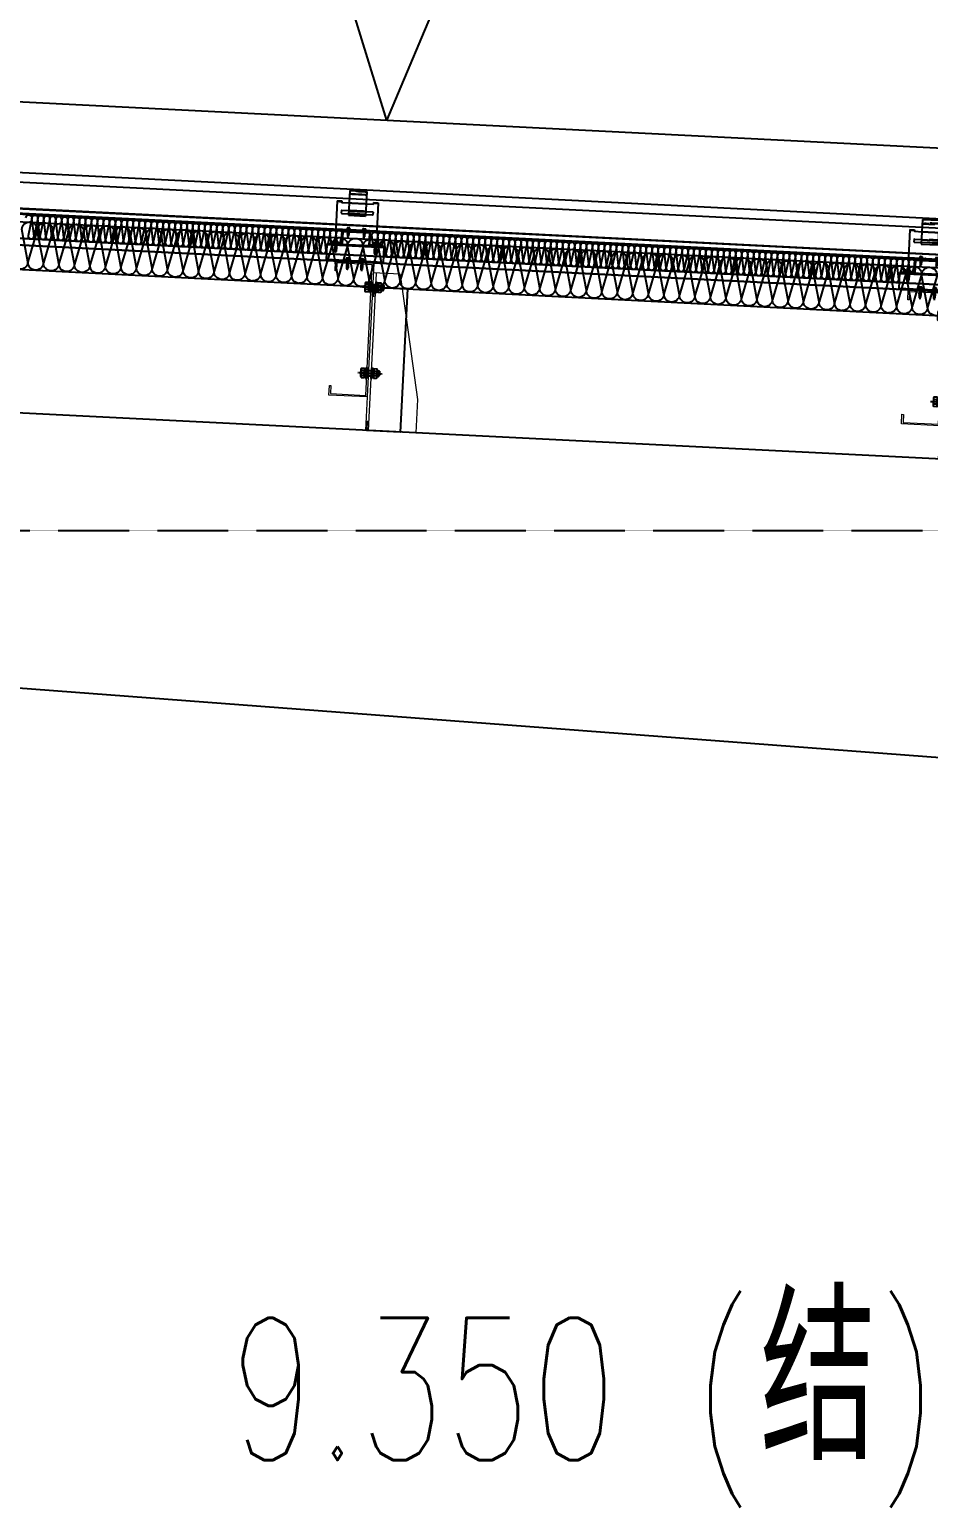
# Model space of a CAD drawing. Extents: x 220580 to 2027826, y -309201 to 71987.
# Drawn here: x 317260 to 319141, y -214373 to -211280 of the extents above; entities that cross this region are included whole.
import ezdxf

# ---------------------------------------------------------------- set-up
doc = ezdxf.new("R2010")
doc.units = 0
for name, pattern in [('__DASH', [0.35, 0.25, -0.1]), ('CENTER', [2, 1.25, -0.25, 0.25, -0.25]), ('CONTINUOUS0', [0]), ('CONTINUOUS1', [0]), ('DASH', [0.35, 0.25, -0.1]), ('DOTE', [2.42, 2, -0.2, 0.02, -0.2])]:
    doc.linetypes.add(name, pattern=pattern)
for name, color, linetype in [('003_THICK', 7, 'CONTINUOUS1'), ('004_THIN', 6, 'CONTINUOUS0'), ('A-AXIS-DOTE', 14, 'DOTE'), ('A-AXIS-DP', 126, 'Continuous'), ('A-HATCH-2', 251, 'Continuous'), ('A-LIN-V', 9, 'Continuous'), ('AS-COLN', 6, 'Continuous'), ('BWM', 8, 'Continuous'), ('C18', 4, 'CENTER'), ('DIM', 173, 'Continuous'), ('pj', 4, 'Continuous'), ('PUB_TEXT', 7, 'Continuous'), ('SEAMLOK75 - SHEET', 6, 'Continuous'), ('ZX', 240, 'CENTER'), ('紧固件', 40, 'Continuous')]:
    doc.layers.add(name, color=color, linetype=linetype)
doc.layers.add('S-dim', color=81, linetype='Continuous', lineweight=0)
doc.layers.add('粗', color=7, linetype='Continuous', lineweight=50)
doc.styles.add('_TCH_DIM', font='SIMPLEX', dxfattribs={"bigfont": 'GBCBIG'})

# ---------------------------------------------------------------- blocks, each defined once
blk = doc.blocks.new('CURVEPATTERNLIB$SYSLIB$岩棉板')
at = {"color": 0}
for p, q in [((0, -17), (12, -67)), ((12, -67), (24, -17))]:
    blk.add_line(p, q, dxfattribs=at)
for centre, start, end in [((12, -17), 0, 180), ((0, -67), 270, 0), ((24, -67), 180, 270)]:
    blk.add_arc(centre, 12, start, end, dxfattribs=at)
blk = doc.blocks.new('G$C845E5159')
at = {"layer": 'A-LIN-V', "color": 2}
for p, q in [((16200, 700), (8250, 1100)), ((16200, 0), (8250, 600))]:
    blk.add_line(p, q, dxfattribs=at)
at = {"layer": 'A-LIN-V'}
blk.add_lwpolyline([(12031.9, 1190.1), (12032.9, 1210), (12102.8, 1206.5), (12087.7, 906.9), (12017.8, 910.4), (12018.8, 930.4)], dxfattribs=at)
at = {"layer": 'AS-COLN'}
for p, q in [((8250, 1500.5), (16098.9, 1105.6)), ((8250, 1400.4), (16099.9, 1005.4))]:
    blk.add_line(p, q, dxfattribs=at)
at = {"layer": 'A-HATCH-2', "xscale": -1.354458951392196, "yscale": 1.351351351351351, "zscale": 1.351351351351351, "rotation": 357.1196224471509}
for p in [(11329.3, 1352.6), (11361.8, 1350.9), (11394.3, 1349.3), (11426.7, 1347.7), (11459.2, 1346), (11491.7, 1344.4), (11524.1, 1342.8), (11556.6, 1341.1), (11589.1, 1339.5), (11621.5, 1337.9), (11654, 1336.2), (11686.5, 1334.6), (11718.9, 1333), (11751.4, 1331.3), (11783.9, 1329.7), (11816.3, 1328.1), (11848.8, 1326.4), (11881.3, 1324.8), (11913.7, 1323.2), (11946.2, 1321.5), (11978.7, 1319.9), (12011.1, 1318.3), (12043.6, 1316.6), (12076.1, 1315), (12108.5, 1313.4), (12141, 1311.7), (12173.5, 1310.1), (12205.9, 1308.5), (12238.4, 1306.8), (12270.9, 1305.2), (12303.3, 1303.6), (12335.8, 1301.9), (12368.3, 1300.3), (12400.7, 1298.7), (12433.2, 1297), (12465.7, 1295.4), (12498.1, 1293.8), (12530.6, 1292.1), (12563.1, 1290.5), (12595.5, 1288.9), (12628, 1287.2), (12660.5, 1285.6), (12692.9, 1284), (12725.4, 1282.3), (12757.8, 1280.7), (12790.3, 1279.1), (12822.8, 1277.4), (12855.2, 1275.8), (12887.7, 1274.2), (12920.2, 1272.5), (12952.6, 1270.9), (12985.1, 1269.3), (13017.6, 1267.6), (13050, 1266), (13082.5, 1264.4), (13115, 1262.7), (13147.4, 1261.1), (13179.9, 1259.5), (13212.4, 1257.8)]:
    blk.add_blockref('CURVEPATTERNLIB$SYSLIB$岩棉板', p, dxfattribs=at)
blk = doc.blocks.new('1231534634654')
at = {"layer": 'A-LIN-V'}
for points in [[(-1775094.8, 580710.3), (-1775448, 581857.1)], [(-1775094.8, 580710.3), (-1774628.2, 581815.9)], [(-1777491.8, 580830.9), (-1772697.8, 580589.7)]]:
    blk.add_lwpolyline(points, dxfattribs=at)
at = {"layer": 'A-LIN-V', "linetype": 'DASH'}
for start, end in [(107.1196, 177.1196), (357.1196, 67.1196)]:
    blk.add_arc((-1775094.8, 580710.3), 1200, start, end, dxfattribs=at)
blk = doc.blocks.new('42432')
at = {"layer": 'A-LIN-V', "xscale": -1, "rotation": 354.2392448943365}
blk.add_blockref('1231534634654', (-3515469.6, 181213.9), dxfattribs=at)
blk = doc.blocks.new('20250821141233')
at = {"layer": 'A-AXIS-DOTE', "linetype": '__DASH', "ltscale": 2}
blk.add_line((110280.4, 11700), (-5335.3, 11700), dxfattribs=at)
blk = doc.blocks.new('34t65')
at = {"color": 2, "ltscale": 50}
for p, q in [((1430037, 238183.4), (1430157, 238183.4)), ((1430037, 238148.4), (1430037, 238183.4)), ((1430037, 238180.9), (1430157, 238180.9)), ((1430157, 238183.4), (1430157, 238148.4)), ((1430157, 238150.9), (1430037, 238150.9)), ((1430157, 238148.4), (1430037, 238148.4))]:
    blk.add_line(p, q, dxfattribs=at)
blk = doc.blocks.new('*U1984')
at = {"layer": 'pj'}
for p, q in [((-4.4, 0.5), (-4.4, 0)), ((4.4, 0), (-4.4, 0)), ((-4.1, 0.8), (-3.1, 1)), ((4.1, 0.8), (-4.1, 0.8)), ((-3.1, 3.9), (-3.1, 1)), ((3.1, 1), (-3.1, 1)), ((2.3, 4.2), (-2.3, 4.2)), ((-2, 0.8), (-1.5, 1)), ((-1.5, 3.9), (-1.5, 1)), ((-1.5, 0), (-1.5, -1.6)), ((1.5, 3.9), (1.5, 1)), ((2.2, 0.8), (1.5, 1)), ((1.5, 0), (1.5, -1.1)), ((3.1, 3.9), (3.1, 1)), ((4.1, 0.8), (3.1, 1)), ((4.4, 0.5), (4.4, 0)), ((-2.1, -1.9), (2.1, -1.4)), ((-2.1, -1.9), (-1.5, -1.6)), ((-2.1, -1.9), (-1.5, -2.2)), ((-2.1, -3.3), (2.1, -2.8)), ((-2.1, -3.3), (-1.5, -3)), ((-2.1, -3.3), (-1.5, -3.6)), ((-2.1, -4.7), (2.1, -4.2)), ((-2.1, -4.7), (-1.5, -4.4)), ((-2.1, -4.7), (-1.5, -5)), ((-2.1, -6.1), (2.1, -5.6)), ((-2.1, -6.1), (-1.5, -5.8)), ((-2.1, -6.1), (-1.5, -6.4)), ((-2.1, -7.5), (2.1, -7)), ((-2.1, -7.5), (-1.5, -7.2)), ((-2.1, -7.5), (-1.5, -7.8)), ((-2.1, -8.9), (2.1, -8.4)), ((-2.1, -8.9), (-1.5, -8.6)), ((-2.1, -8.9), (-1.5, -9.2)), ((-2.1, -10.3), (2.1, -9.8)), ((-2.1, -10.3), (-1.5, -10)), ((-2.1, -10.3), (-1.5, -10.6)), ((-2.1, -11.7), (2.1, -11.2)), ((-2.1, -11.7), (-1.5, -11.4)), ((-2.1, -11.7), (-1.5, -12)), ((-2.1, -13.1), (-1.5, -12.8)), ((-2.1, -13.1), (-1.1, -13)), ((-2.1, -13.1), (-1.5, -13.4)), ((-1.5, -1.6), (1.5, -1.1)), ((-1.5, -2.2), (1.5, -1.7)), ((-1.5, -2.2), (-1.5, -3)), ((-1.5, -3), (1.5, -2.5)), ((-1.5, -3.6), (1.5, -3.1)), ((-1.5, -3.6), (-1.5, -4.4)), ((-1.5, -4.4), (1.5, -3.9)), ((-1.5, -5), (1.5, -4.5)), ((-1.5, -5), (-1.5, -5.8)), ((-1.5, -5.8), (1.5, -5.3)), ((-1.5, -6.4), (1.5, -5.9)), ((-1.5, -6.4), (-1.5, -7.2)), ((-1.5, -7.2), (1.5, -6.7)), ((-1.5, -7.8), (1.5, -7.3)), ((-1.5, -7.8), (-1.5, -8.6)), ((-1.5, -8.6), (1.5, -8.1)), ((-1.5, -9.2), (1.5, -8.7)), ((-1.5, -9.2), (-1.5, -10)), ((-1.5, -10), (1.5, -9.5)), ((-1.5, -10.6), (1.5, -10.1)), ((-1.5, -10.6), (-1.5, -11.4)), ((-1.5, -11.4), (1.5, -10.9)), ((-1.5, -12), (1.5, -11.5)), ((-1.5, -12), (-1.5, -12.8)), ((-1.5, -12.8), (-1, -12.7)), ((-1.5, -13.4), (-1.5, -17.2)), ((-1.5, -13.4), (-1.3, -13.4)), ((0, -18.6), (-1.5, -17.2)), ((0, -18.6), (1.5, -17.2)), ((0.6, -12.4), (1.5, -12.3)), ((0.7, -12.8), (2.1, -12.6)), ((0.7, -13), (1.5, -12.9)), ((0.7, -13.8), (1.5, -13.7)), ((0.7, -14.2), (2.1, -14)), ((0.7, -14.4), (1.5, -14.3)), ((1.5, -0.3), (1.5, -1.1)), ((2.1, -1.4), (1.5, -1.1)), ((2.1, -1.4), (1.5, -1.7)), ((1.5, -1.7), (1.5, -2.5)), ((2.1, -2.8), (1.5, -2.5)), ((2.1, -2.8), (1.5, -3.1)), ((1.5, -3.1), (1.5, -3.9)), ((2.1, -4.2), (1.5, -3.9)), ((2.1, -4.2), (1.5, -4.5)), ((1.5, -4.5), (1.5, -5.3)), ((2.1, -5.6), (1.5, -5.3)), ((2.1, -5.6), (1.5, -5.9)), ((1.5, -5.9), (1.5, -6.7)), ((2.1, -7), (1.5, -6.7)), ((2.1, -7), (1.5, -7.3)), ((1.5, -7.3), (1.5, -8.1)), ((2.1, -8.4), (1.5, -8.1)), ((2.1, -8.4), (1.5, -8.7)), ((1.5, -8.7), (1.5, -9.5)), ((2.1, -9.8), (1.5, -9.5)), ((2.1, -9.8), (1.5, -10.1)), ((1.5, -10.1), (1.5, -10.9)), ((2.1, -11.2), (1.5, -10.9)), ((2.1, -11.2), (1.5, -11.5)), ((1.5, -11.5), (1.5, -12.3)), ((2.1, -12.6), (1.5, -12.3)), ((2.1, -12.6), (1.5, -12.9)), ((1.5, -12.9), (1.5, -13.7)), ((2.1, -14), (1.5, -13.7)), ((2.1, -14), (1.5, -14.3)), ((1.5, -14.3), (1.5, -17.2))]:
    blk.add_line(p, q, dxfattribs=at)
blk.add_lwpolyline([(0, -18.6), (0.7, -14.4), (0.7, -12.7, 0.417657), (0.4, -12.4, 0.097062), (-1, -12.7), (-1.5, -13.8)], format="xyb", dxfattribs=at)
for centre, radius, start, end in [((-4.1, 0.5), 0.3, 90, 180), ((-2.3, 3.3), 0.951, 35.4009, 144.5991), ((0, 1), 3.2, 61.0594, 118.9406), ((2.3, 3.3), 0.951, 35.4009, 144.5991), ((4.1, 0.5), 0.3, 0, 90)]:
    blk.add_arc(centre, radius, start, end, dxfattribs=at)
at = {"layer": 'ZX', "ltscale": 0.2}
blk.add_line((0, 4.9), (0, -21), dxfattribs=at)
blk = doc.blocks.new('A$C2F3B4A73')
at = {"layer": '粗', "lineweight": -2}
for p, q in [((25.2, 101.1), (60.4, 101.1)), ((25.2, 101.1), (25.2, 49.6)), ((60.4, 101.1), (60.4, 49.6)), ((0, 78.7), (9.6, 78.7)), ((0, 78.7), (0, 19.8)), ((9.6, 78.7), (9.6, 76.3)), ((10.4, 75.5), (25.2, 75.5)), ((60.4, 75.5), (75.2, 75.5)), ((76, 78.7), (85.6, 78.7)), ((76, 78.7), (76, 76.3)), ((85.6, 78.7), (85.6, 19.8)), ((9.6, 58.4), (9.6, 53.6)), ((10.4, 59.2), (25.2, 59.2)), ((10.4, 52.8), (25.2, 52.8)), ((25.2, 58.4), (60.4, 58.4)), ((25.2, 53.6), (60.4, 53.6)), ((25.2, 49.6), (60.4, 49.6)), ((60.4, 59.2), (75.2, 59.2)), ((60.4, 52.8), (75.2, 52.8)), ((76, 58.4), (76, 53.6)), ((0, 19.8), (85.6, 19.8)), ((0, 18.8), (0, 19.8)), ((0, 18.8), (85.6, 18.8)), ((14.4, 19.8), (14.4, 18.8)), ((71.2, 19.8), (71.2, 18.8)), ((85.6, 19.8), (85.6, 18.8))]:
    blk.add_line(p, q, dxfattribs=at)
at = {"layer": '粗', "linetype": 'DASH', "lineweight": -2}
for p, q in [((25.2, 100.6), (60.4, 100.6)), ((25.2, 94.7), (60.4, 94.7)), ((0, 77.7), (9.6, 77.7)), ((25.2, 92.3), (60.4, 92.3)), ((25.2, 75.5), (60.4, 75.5)), ((76, 77.7), (85.6, 77.7)), ((25.2, 60), (60.4, 60)), ((25.2, 59.2), (60.4, 59.2)), ((25.2, 52.8), (60.4, 52.8)), ((25.2, 52), (60.4, 52)), ((16, 19.8), (16, 18.8)), ((21.6, 19.8), (21.6, 18.8)), ((29.6, 19.8), (29.6, 18.8)), ((35.2, 19.8), (35.2, 18.8)), ((50.4, 19.8), (50.4, 18.8)), ((56, 19.8), (56, 18.8)), ((64, 19.8), (64, 18.8)), ((69.6, 19.8), (69.6, 18.8))]:
    blk.add_line(p, q, dxfattribs=at)
at = {"layer": '粗', "lineweight": -2}
for centre, start, end in [((10.4, 76.3), 180, 270), ((75.2, 76.3), 270, 0), ((10.4, 58.4), 90, 180), ((10.4, 53.6), 180, 270), ((75.2, 58.4), 0, 90), ((75.2, 53.6), 270, 0)]:
    blk.add_arc(centre, 0.8, start, end, dxfattribs=at)
at = {"layer": '紧固件', "color": 2, "yscale": 0.8, "zscale": 0.8}
for p, xscale in [((26.1, 19.8), 0.8), ((59.5, 19.8), -0.8)]:
    blk.add_blockref('*U1984', p, dxfattribs=dict(at, xscale=xscale))
blk = doc.blocks.new('A$C51791418')
blk.add_blockref('A$C2F3B4A73', (-42.8, -15.8))
blk = doc.blocks.new('*U1987')
at = {"layer": '003_THICK', "color": 2}
for points in [[(-11, 13.1, 0.611769), (-11, 6.5, 0.611769)], [(-11, 6.5, 0.305859), (-11, -6.5, 0.305859)], [(31.2, 6.5, 0.61177), (31.2, 13.1, 0.61177)], [(31.2, -6.5, 0.305858), (31.2, 6.5, 0.305858)], [(-11, -6.5, 0.611769), (-11, -13.1, 0.611769)], [(31.2, -13.1, 0.61177), (31.2, -6.5, 0.61177)]]:
    blk.add_lwpolyline(points, format="xyb", dxfattribs=at)
for points in [[(-13, 9.8), (-13, -9.8)], [(-11, 13.1), (-3, 13.1)], [(-11, 6.5), (-3, 6.5)], [(-3.6, 8), (-3.6, -8)], [(-3, 13.1), (-3, -13.1)], [(-3, 12.1), (1.1, 12.1)], [(-3, 0), (1.1, 4.1)], [(-3, -4.1), (1.1, 0)], [(1.1, 15), (4.1, 15)], [(1.1, 15), (1.1, -15)], [(4.1, 15), (4.1, -15)], [(4.1, 8), (16.1, 8)], [(16.1, 15), (16.1, -15)], [(16.1, 15), (19.1, 15)], [(19.1, 15), (19.1, -15)], [(19.1, 12.1), (23.2, 12.1)], [(19.1, 0), (23.2, 4.1)], [(23.2, 13.1), (23.2, -13.1)], [(23.2, 13.1), (31.2, 13.1)], [(23.2, 6.5), (31.2, 6.5)], [(33.2, 9.8), (33.2, -9.8)], [(33.2, 8), (37.5, 8)], [(37.5, 8), (37.5, -8)], [(37.5, 8), (39, 6.5)], [(39, 6.5), (39, -6.5)], [(-11, -6.5), (-3, -6.5)], [(-11, -13.1), (-3, -13.1)], [(-3, -12.1), (1.1, -12.1)], [(1.1, -15), (4.1, -15)], [(4.1, -8), (16.1, -8)], [(16.1, -15), (19.1, -15)], [(19.1, -4.1), (23.2, 0)], [(19.1, -12.1), (23.2, -12.1)], [(23.2, -6.5), (31.2, -6.5)], [(23.2, -13.1), (31.2, -13.1)], [(33.2, -8), (37.5, -8)], [(37.5, -8), (39, -6.5)]]:
    blk.add_lwpolyline(points, dxfattribs=at)
at = {"layer": '004_THIN', "color": 2}
for points in [[(-3.6, 6.5), (16.1, 6.5)], [(33.2, 6.5), (39, 6.5)], [(-3.6, -6.5), (16.1, -6.5)], [(33.2, -6.5), (39, -6.5)]]:
    blk.add_lwpolyline(points, dxfattribs=at)
at = {"layer": 'C18', "color": 1, "ltscale": 0.6}
blk.add_lwpolyline([(-21, 0), (47, 0)], dxfattribs=at)
blk = doc.blocks.new('1112')
at = {"color": 2}
blk.add_lwpolyline([(1432456, 238570.9), (1432478.5, 238570.9), (1432478.5, 238598.4), (1432538.5, 238598.4), (1432538.5, 238570.9), (1432561, 238570.9), (1432561, 238568.4), (1432536, 238568.4), (1432536, 238595.9), (1432481, 238595.9), (1432481, 238568.4), (1432456, 238568.4)], close=True, dxfattribs=at)
at = {"layer": 'S-dim', "ltscale": 10}
for p, q in [((1432412.5, 238512.7), (1432468.5, 238512.7)), ((1432412.5, 238511.6), (1432362.5, 238252.3)), ((1432462.5, 238511.6), (1432462.5, 238182.3)), ((1432362.5, 238252.3), (1432362.5, 238182.3)), ((1432468.5, 238252.3), (1432468.5, 238182.3)), ((1432362.5, 238182.3), (1432468.5, 238182.3))]:
    blk.add_line(p, q, dxfattribs=at)
at = {"layer": 'S-dim', "color": 6, "ltscale": 10}
blk.add_lwpolyline([(1432548.5, 238512.3), (1432548.5, 238532.3), (1432468.5, 238532.3), (1432468.5, 238252.3), (1432548.5, 238252.3), (1432548.5, 238272.3), (1432545.5, 238272.3), (1432545.5, 238255.3), (1432471.5, 238255.3), (1432471.5, 238529.3), (1432545.5, 238529.3), (1432545.5, 238512.3)], close=True, dxfattribs=at)
blk.add_blockref('34t65', (2411.5, 385))
at = {"xscale": -0.7500000000000001, "yscale": 0.7500000000000001, "zscale": 0.7500000000000001, "rotation": 359.9999999722328}
for p in [(1432474.6, 238482.3), (1432474.6, 238302.3)]:
    blk.add_blockref('*U1987', p, dxfattribs=at)
at = {"layer": 'SEAMLOK75 - SHEET', "xscale": -1}
blk.add_blockref('A$C51791418', (1432508.5, 238596.4), dxfattribs=at)
at = {"layer": '紧固件', "xscale": -1.023999999801318, "yscale": 1.023999999801318, "zscale": 1.023999999801318}
for p in [(1432467.3, 238570.9), (1432549.8, 238570.9, 0), (1432493.5, 238535.9), (1432523.5, 238535.9)]:
    blk.add_blockref('*U1984', p, dxfattribs=at)
blk = doc.blocks.new('3e34t5')
at = {"rotation": 2.880377552740777}
for p in [(-168977, -57949.4), (-170175.5, -58009.7)]:
    blk.add_blockref('1112', p, dxfattribs=at)
blk = doc.blocks.new('wm')
at = {"color": 1, "ltscale": 50}
for p, q in [((1253656.3, 252531.4), (1245914.8, 252141.9)), ((1253656.3, 252529.9), (1245914.8, 252140.4))]:
    blk.add_line(p, q, dxfattribs=at)
at = {"color": 4, "ltscale": 50}
for p, q in [((1245914.8, 252089.2), (1253656.3, 252478.7, 0)), ((1245914.8, 252088.4), (1253656.3, 252477.9, 0)), ((1245914.8, 252075), (1253656.3, 252464.5, 0)), ((1245914.8, 252074.2), (1253656.3, 252463.7, 0))]:
    blk.add_line(p, q, dxfattribs=at)
at = {"color": 2, "ltscale": 50}
blk.add_line((1245914.8, 252075.3), (1253656.3, 252464.8, 0), dxfattribs=at)
at = {"layer": 'BWM', "elevation": 0}
for points in [[(1250601.9, 252368.8, 1), (1250589.4, 252368.2), (1250597.5, 252331.1, -1), (1250585, 252330.5), (1250589.4, 252368.2, 1), (1250576.9, 252367.6), (1250585, 252330.5, -1), (1250572.6, 252329.8), (1250576.9, 252367.6, 1), (1250564.4, 252367), (1250572.6, 252329.8, -1), (1250560.1, 252329.2), (1250564.4, 252367, 1), (1250551.9, 252366.3), (1250560.1, 252329.2, -1), (1250547.6, 252328.6), (1250551.9, 252366.3, 1), (1250539.5, 252365.7), (1250547.6, 252328.6, -1), (1250535.1, 252327.9), (1250539.5, 252365.7, 1), (1250527, 252365.1), (1250535.1, 252327.9, -1), (1250522.6, 252327.3), (1250527, 252365.1, 1), (1250514.5, 252364.4), (1250522.6, 252327.3, -1), (1250510.1, 252326.7), (1250514.5, 252364.4, 1), (1250502, 252363.8), (1250510.1, 252326.7, -1), (1250497.7, 252326.1), (1250502, 252363.8, 1), (1250489.5, 252363.2), (1250497.7, 252326.1, -1), (1250485.2, 252325.4), (1250489.5, 252363.2, 1), (1250477, 252362.6), (1250485.2, 252325.4, -1), (1250472.7, 252324.8), (1250477, 252362.6, 1), (1250464.6, 252361.9), (1250472.7, 252324.8, -1), (1250460.2, 252324.2), (1250464.6, 252361.9, 1), (1250452.1, 252361.3), (1250460.2, 252324.2, -1), (1250447.7, 252323.6), (1250452.1, 252361.3, 1), (1250439.6, 252360.7), (1250447.7, 252323.6, -1), (1250435.2, 252322.9), (1250439.6, 252360.7, 1), (1250427.1, 252360), (1250435.2, 252322.9, -1), (1250422.8, 252322.3), (1250427.1, 252360, 1), (1250414.6, 252359.4), (1250422.8, 252322.3, -1), (1250410.3, 252321.7), (1250414.6, 252359.4, 1), (1250402.1, 252358.8), (1250410.3, 252321.7, -1), (1250397.8, 252321), (1250402.1, 252358.8, 1), (1250389.7, 252358.2), (1250397.8, 252321, -1), (1250385.3, 252320.4), (1250389.7, 252358.2, 1), (1250377.2, 252357.5), (1250385.3, 252320.4, -1), (1250372.8, 252319.8), (1250377.2, 252357.5, 1), (1250364.7, 252356.9), (1250372.8, 252319.8, -1), (1250360.3, 252319.2), (1250364.7, 252356.9, 1), (1250352.2, 252356.3), (1250360.3, 252319.2, -1), (1250347.8, 252318.5), (1250352.2, 252356.3, 1), (1250339.7, 252355.6), (1250347.8, 252318.5, -1), (1250335.4, 252317.9), (1250339.7, 252355.6, 1), (1250327.2, 252355), (1250335.4, 252317.9, -1), (1250322.9, 252317.3), (1250327.2, 252355, 1), (1250314.7, 252354.4), (1250322.9, 252317.3, -1), (1250310.4, 252316.6), (1250314.7, 252354.4, 1), (1250302.3, 252353.8), (1250310.4, 252316.6, -1), (1250297.9, 252316), (1250302.3, 252353.8, 1), (1250289.8, 252353.1), (1250297.9, 252316, -1), (1250285.4, 252315.4), (1250289.8, 252353.1, 1), (1250277.3, 252352.5), (1250285.4, 252315.4, -1), (1250272.9, 252314.8), (1250277.3, 252352.5, 1), (1250264.8, 252351.9), (1250272.9, 252314.8, -1), (1250260.5, 252314.1), (1250264.8, 252351.9, 1), (1250252.3, 252351.3), (1250260.5, 252314.1, -1), (1250248, 252313.5), (1250252.3, 252351.3, 1), (1250239.8, 252350.6), (1250248, 252313.5, -1), (1250235.5, 252312.9), (1250239.8, 252350.6, 1), (1250227.4, 252350), (1250235.5, 252312.9, -1), (1250223, 252312.2), (1250227.4, 252350, 1), (1250214.9, 252349.4), (1250223, 252312.2, -1), (1250210.5, 252311.6), (1250214.9, 252349.4, 1), (1250202.4, 252348.7), (1250210.5, 252311.6, -1), (1250198, 252311), (1250202.4, 252348.7, 1), (1250189.9, 252348.1), (1250198, 252311, -1), (1250185.6, 252310.4), (1250189.9, 252348.1, 1), (1250177.4, 252347.5), (1250185.6, 252310.4, -1), (1250173.1, 252309.7), (1250177.4, 252347.5, 1), (1250164.9, 252346.9), (1250173.1, 252309.7, -1), (1250160.6, 252309.1), (1250164.9, 252346.9, 1), (1250152.5, 252346.2), (1250160.6, 252309.1, -1), (1250148.1, 252308.5), (1250152.5, 252346.2, 1), (1250140, 252345.6), (1250148.1, 252308.5, -1), (1250135.6, 252307.8), (1250140, 252345.6, 1), (1250127.5, 252345), (1250135.6, 252307.8, -1), (1250123.1, 252307.2), (1250127.5, 252345, 1), (1250115, 252344.3), (1250123.1, 252307.2, -1), (1250110.6, 252306.6), (1250115, 252344.3, 1), (1250102.5, 252343.7), (1250110.6, 252306.6, -1), (1250098.2, 252306), (1250102.5, 252343.7, 1), (1250090, 252343.1), (1250098.2, 252306, -1), (1250085.7, 252305.3), (1250090, 252343.1, 1), (1250077.5, 252342.5), (1250085.7, 252305.3, -1), (1250073.2, 252304.7), (1250077.5, 252342.5, 1), (1250065.1, 252341.8), (1250073.2, 252304.7, -1), (1250060.7, 252304.1), (1250065.1, 252341.8, 1), (1250052.6, 252341.2), (1250060.7, 252304.1, -1), (1250048.2, 252303.5), (1250052.6, 252341.2, 1), (1250040.1, 252340.6), (1250048.2, 252303.5, -1), (1250035.7, 252302.8), (1250040.1, 252340.6, 1), (1250027.6, 252339.9), (1250035.7, 252302.8, -1), (1250023.3, 252302.2), (1250027.6, 252339.9, 1), (1250015.1, 252339.3), (1250023.3, 252302.2, -1), (1250010.8, 252301.6), (1250015.1, 252339.3, 1), (1250002.6, 252338.7), (1250010.8, 252301.6, -1), (1249998.3, 252300.9), (1250002.6, 252338.7, 1), (1249990.2, 252338.1), (1249998.3, 252300.9, -1), (1249985.8, 252300.3), (1249990.2, 252338.1, 1), (1249977.7, 252337.4), (1249985.8, 252300.3, -1), (1249973.3, 252299.7), (1249977.7, 252337.4, 1), (1249965.2, 252336.8), (1249970.1, 252314.4)], [(1249950.4, 252315.9), (1249952.7, 252336.2, 1), (1249940.2, 252335.5), (1249944.6, 252315.6)], [(1249962.9, 252316.5), (1249965.2, 252336.8, 1), (1249952.7, 252336.2), (1249957.1, 252316.2)], [(1249855, 252287.5, -0.414214), (1249848.5, 252293.4), (1249852.8, 252331.2, 1), (1249840.3, 252330.5), (1249848.5, 252293.4, -1), (1249836, 252292.8), (1249840.3, 252330.5, 1), (1249827.9, 252329.9), (1249836, 252292.8, -1), (1249823.5, 252292.1), (1249827.9, 252329.9, 1), (1249815.4, 252329.3), (1249823.5, 252292.1, -1), (1249811, 252291.5), (1249815.4, 252329.3, 1), (1249802.9, 252328.6), (1249811, 252291.5, -1), (1249798.5, 252290.9), (1249802.9, 252328.6, 1), (1249790.4, 252328), (1249798.5, 252290.9, -1), (1249786.1, 252290.3), (1249790.4, 252328, 1), (1249777.9, 252327.4), (1249786.1, 252290.3, -1), (1249773.6, 252289.6), (1249777.9, 252327.4, 1), (1249765.4, 252326.8), (1249773.6, 252289.6, -1), (1249761.1, 252289), (1249765.4, 252326.8, 1), (1249753, 252326.1), (1249761.1, 252289, -1), (1249748.6, 252288.4), (1249753, 252326.1, 1), (1249740.5, 252325.5), (1249748.6, 252288.4, -1), (1249736.1, 252287.7), (1249740.5, 252325.5, 1), (1249728, 252324.9), (1249736.1, 252287.7, -1), (1249723.6, 252287.1), (1249728, 252324.9, 1), (1249715.5, 252324.2), (1249723.6, 252287.1, -1), (1249711.2, 252286.5), (1249715.5, 252324.2, 1), (1249703, 252323.6), (1249711.2, 252286.5, -1), (1249698.7, 252285.9), (1249703, 252323.6, 1), (1249690.5, 252323), (1249698.7, 252285.9, -1), (1249686.2, 252285.2), (1249690.5, 252323, 1), (1249678.1, 252322.4), (1249686.2, 252285.2, -1), (1249673.7, 252284.6), (1249678.1, 252322.4, 1), (1249665.6, 252321.7), (1249673.7, 252284.6, -1), (1249661.2, 252284), (1249665.6, 252321.7, 1), (1249653.1, 252321.1), (1249661.2, 252284, -1), (1249648.7, 252283.4), (1249653.1, 252321.1, 1), (1249640.6, 252320.5), (1249648.7, 252283.4, -1), (1249636.2, 252282.7), (1249640.6, 252320.5, 1), (1249628.1, 252319.8), (1249636.2, 252282.7, -1), (1249623.8, 252282.1), (1249628.1, 252319.8, 1), (1249615.6, 252319.2), (1249623.8, 252282.1, -1), (1249611.3, 252281.5), (1249615.6, 252319.2, 1), (1249603.1, 252318.6), (1249611.3, 252281.5, -1), (1249598.8, 252280.8), (1249603.1, 252318.6, 1), (1249590.7, 252318), (1249598.8, 252280.8, -1), (1249586.3, 252280.2), (1249590.7, 252318, 1), (1249578.2, 252317.3), (1249586.3, 252280.2, -1), (1249573.8, 252279.6), (1249578.2, 252317.3, 1), (1249565.7, 252316.7), (1249573.8, 252279.6, -1), (1249561.3, 252279), (1249565.7, 252316.7, 1), (1249553.2, 252316.1), (1249561.3, 252279, -1), (1249548.9, 252278.3), (1249553.2, 252316.1, 1), (1249540.7, 252315.4), (1249548.9, 252278.3, -1), (1249536.4, 252277.7), (1249540.7, 252315.4, 1), (1249528.2, 252314.8), (1249536.4, 252277.7, -1), (1249523.9, 252277.1), (1249528.2, 252314.8, 1), (1249515.8, 252314.2), (1249523.9, 252277.1, -1), (1249511.4, 252276.4), (1249515.8, 252314.2, 1), (1249503.3, 252313.6), (1249511.4, 252276.4, -1), (1249498.9, 252275.8), (1249503.3, 252313.6, 1), (1249490.8, 252312.9), (1249498.9, 252275.8, -1), (1249486.4, 252275.2), (1249490.8, 252312.9, 1), (1249478.3, 252312.3), (1249486.4, 252275.2, -1), (1249474, 252274.6), (1249478.3, 252312.3, 1), (1249465.8, 252311.7), (1249474, 252274.6, -1), (1249461.5, 252273.9), (1249465.8, 252311.7, 1), (1249453.3, 252311.1), (1249461.5, 252273.9, -1), (1249449, 252273.3), (1249453.3, 252311.1, 1), (1249440.9, 252310.4), (1249449, 252273.3, -1), (1249436.5, 252272.7), (1249440.9, 252310.4, 1), (1249428.4, 252309.8), (1249436.5, 252272.7, -1), (1249424, 252272), (1249428.4, 252309.8, 1), (1249415.9, 252309.2), (1249424, 252272, -1), (1249411.5, 252271.4), (1249415.9, 252309.2, 1), (1249403.4, 252308.5), (1249411.5, 252271.4, -1), (1249399, 252270.8), (1249403.4, 252308.5, 1), (1249390.9, 252307.9), (1249399, 252270.8, -1), (1249386.6, 252270.2), (1249390.9, 252307.9, 1), (1249378.4, 252307.3), (1249386.6, 252270.2, -1), (1249374.1, 252269.5), (1249378.4, 252307.3, 1), (1249365.9, 252306.7), (1249374.1, 252269.5, -1), (1249361.6, 252268.9), (1249365.9, 252306.7, 1), (1249353.5, 252306), (1249361.6, 252268.9, -1), (1249349.1, 252268.3), (1249353.5, 252306, 1), (1249341, 252305.4), (1249349.1, 252268.3, -1), (1249336.6, 252267.6), (1249341, 252305.4, 1), (1249328.5, 252304.8), (1249336.6, 252267.6, -1), (1249324.1, 252267), (1249328.5, 252304.8, 1), (1249316, 252304.1), (1249324.1, 252267, -1), (1249311.7, 252266.4), (1249316, 252304.1, 1), (1249303.5, 252303.5), (1249311.7, 252266.4, -1), (1249299.2, 252265.8), (1249303.5, 252303.5, 1), (1249291, 252302.9), (1249299.2, 252265.8, -1), (1249286.7, 252265.1), (1249291, 252302.9, 1), (1249278.6, 252302.3), (1249286.7, 252265.1, -1), (1249274.2, 252264.5), (1249278.6, 252302.3, 1), (1249266.1, 252301.6), (1249274.2, 252264.5, -1), (1249261.7, 252263.9), (1249266.1, 252301.6, 1), (1249253.6, 252301), (1249261.7, 252263.9, -1), (1249249.2, 252263.3), (1249253.6, 252301, 1), (1249241.1, 252300.4), (1249249.2, 252263.3, -1), (1249236.8, 252262.6), (1249241.1, 252300.4, 1), (1249228.6, 252299.7), (1249236.8, 252262.6, -1), (1249224.3, 252262), (1249228.6, 252299.7, 1), (1249216.1, 252299.1), (1249224.3, 252262, -1), (1249211.8, 252261.4), (1249216.1, 252299.1, 1), (1249203.7, 252298.5), (1249211.8, 252261.4, -1), (1249199.3, 252260.7), (1249203.7, 252298.5, 1), (1249191.2, 252297.9), (1249199.3, 252260.7, -1), (1249186.8, 252260.1), (1249191.2, 252297.9, 1), (1249178.7, 252297.2), (1249186.8, 252260.1, -1), (1249174.3, 252259.5), (1249178.7, 252297.2, 1), (1249166.2, 252296.6), (1249174.3, 252259.5, -1), (1249161.8, 252258.9), (1249166.2, 252296.6, 1), (1249153.7, 252296), (1249161.8, 252258.9, -1), (1249149.4, 252258.2), (1249153.7, 252296, 1), (1249141.2, 252295.3), (1249149.4, 252258.2, -1), (1249136.9, 252257.6), (1249141.2, 252295.3, 1), (1249128.7, 252294.7), (1249136.9, 252257.6, -1), (1249124.4, 252257), (1249128.7, 252294.7, 1), (1249116.3, 252294.1), (1249124.4, 252257, -1), (1249111.9, 252256.3), (1249116.3, 252294.1, 1), (1249103.8, 252293.5), (1249111.9, 252256.3, -1), (1249099.4, 252255.7), (1249103.8, 252293.5, 1), (1249091.3, 252292.8), (1249099.4, 252255.7, -1), (1249086.9, 252255.1), (1249091.3, 252292.8, 1), (1249078.8, 252292.2), (1249086.9, 252255.1, -1), (1249074.5, 252254.5), (1249078.8, 252292.2, 1), (1249066.3, 252291.6), (1249074.5, 252254.5, -1), (1249062, 252253.8), (1249066.3, 252291.6, 1), (1249053.8, 252291), (1249062, 252253.8, -1), (1249049.5, 252253.2), (1249053.8, 252291, 1), (1249041.4, 252290.3), (1249049.5, 252253.2, -1), (1249037, 252252.6), (1249041.4, 252290.3, 1), (1249028.9, 252289.7), (1249037, 252252.6, -1), (1249024.5, 252251.9), (1249028.9, 252289.7, 1), (1249016.4, 252289.1), (1249024.5, 252251.9, -1), (1249012, 252251.3), (1249016.4, 252289.1, 1), (1249003.9, 252288.4), (1249012, 252251.3, -1), (1248999.6, 252250.7), (1249003.9, 252288.4, 1), (1248991.4, 252287.8), (1248999.6, 252250.7, -1), (1248987.1, 252250.1), (1248991.4, 252287.8, 1), (1248978.9, 252287.2), (1248987.1, 252250.1, -1), (1248974.6, 252249.4), (1248978.9, 252287.2, 1), (1248966.5, 252286.6), (1248974.6, 252249.4, -1), (1248962.1, 252248.8), (1248966.5, 252286.6, 1), (1248954, 252285.9), (1248962.1, 252248.8, -1), (1248949.6, 252248.2), (1248954, 252285.9, 1), (1248941.5, 252285.3), (1248949.6, 252248.2, -1), (1248937.1, 252247.5), (1248941.5, 252285.3, 1), (1248929, 252284.7), (1248937.1, 252247.5, -1), (1248924.6, 252246.9), (1248929, 252284.7, 1), (1248916.5, 252284), (1248924.6, 252246.9, -1), (1248912.2, 252246.3), (1248916.5, 252284, 1), (1248904, 252283.4), (1248912.2, 252246.3, -1), (1248899.7, 252245.7), (1248904, 252283.4, 1), (1248891.5, 252282.8), (1248899.7, 252245.7, -1), (1248887.2, 252245), (1248891.5, 252282.8, 1), (1248879.1, 252282.2), (1248887.2, 252245, -1), (1248874.7, 252244.4), (1248879.1, 252282.2, 1), (1248866.6, 252281.5), (1248874.7, 252244.4, -1), (1248862.2, 252243.8), (1248866.6, 252281.5, 1), (1248854.1, 252280.9), (1248862.2, 252243.8, -1), (1248849.7, 252243.2), (1248854.1, 252280.9, 1), (1248841.6, 252280.3), (1248849.7, 252243.2, -1), (1248837.3, 252242.5), (1248841.6, 252280.3, 1), (1248829.1, 252279.6), (1248837.3, 252242.5, -1), (1248824.8, 252241.9), (1248829.1, 252279.6, 1), (1248816.6, 252279), (1248824.8, 252241.9, -1), (1248812.3, 252241.3), (1248816.6, 252279, 1), (1248804.2, 252278.4), (1248812.3, 252241.3, -1), (1248799.8, 252240.6), (1248804.2, 252278.4, 1), (1248791.7, 252277.8), (1248799.8, 252240.6, -1), (1248787.3, 252240), (1248791.7, 252277.8, 1), (1248779.2, 252277.1), (1248787.3, 252240, -1), (1248774.8, 252239.4), (1248779.2, 252277.1, 1), (1248766.7, 252276.5), (1248771.6, 252254.1)], [(1249863, 252311.5), (1249865.3, 252331.8, 1), (1249852.8, 252331.2), (1249857.7, 252308.7)], [(1249875.5, 252312.1), (1249877.8, 252332.4, 1), (1249865.3, 252331.8), (1249869.7, 252311.8)], [(1248751.9, 252255.6), (1248754.2, 252275.9, 1), (1248741.7, 252275.2), (1248746.1, 252255.3)], [(1248764.4, 252256.2), (1248766.7, 252276.5, 1), (1248754.2, 252275.9), (1248758.6, 252255.9)]]:
    blk.add_lwpolyline(points, format="xyb", dxfattribs=at)
at = {"layer": 'SEAMLOK75 - SHEET'}
for p, q in [((1245714.8, 252216.6, 0), (1253637.8, 252615.2, 0)), ((1245715.8, 252196.6, 0), (1253632.2, 252594.9, 0)), ((1253638.9, 252541.2, 0), (1245718.5, 252142.7, 0)), ((1253641.6, 252540.3, 0), (1245718.6, 252141.7, 0))]:
    blk.add_line(p, q, dxfattribs=at)
at = {"layer": 'A-HATCH-2'}
blk.add_blockref('3e34t5', (178.6, 9, 0), dxfattribs=at)
blk = doc.blocks.new('A$Cc659754e')
at = {"layer": 'A-LIN-V', "color": 2}
for p, q in [((27500, 1650), (19550, 2050)), ((27500, 950), (19550, 1550))]:
    blk.add_line(p, q, dxfattribs=at)
at = {"layer": 'A-HATCH-2', "xscale": -1}
blk.add_blockref('wm', (1273206.3, -250063.3), dxfattribs=at)
at = {"layer": 'A-LIN-V'}
blk.add_blockref('42432', (1714410.4, -578307.5), dxfattribs=at)

msp = doc.modelspace()

# ---------------------------------------------------------------- block references
at = {"layer": 'A-AXIS-DP', "ltscale": 2800}
msp.add_blockref('20250821141233', (278948.2, -224029), dxfattribs=at)
at = {"layer": 'A-LIN-V'}
for name, p in [('G$C845E5159', (305948.2, -213029)), ('42432', (2009058.6, -792286.4))]:
    msp.add_blockref(name, p, dxfattribs=at)
at = {"layer": 'DIM', "ltscale": 2000}
msp.add_blockref('A$Cc659754e', (294648.2, -213979), dxfattribs=at)

# ---------------------------------------------------------------- texts
at = {"layer": 'PUB_TEXT', "style": '_TCH_DIM'}
msp.add_text('结', height=337.6, dxfattribs=at).set_placement((318789.4, -214274))
at = {"layer": 'PUB_TEXT', "style": '_TCH_DIM', "width": 0.705882}
for s, p in [('(', (318649.4, -214274)), (')', (319035.2, -214274)), ('9.350', (317679.4, -214274))]:
    msp.add_text(s, height=297.5, dxfattribs=at).set_placement(p)

doc.saveas('drawing.dxf')
